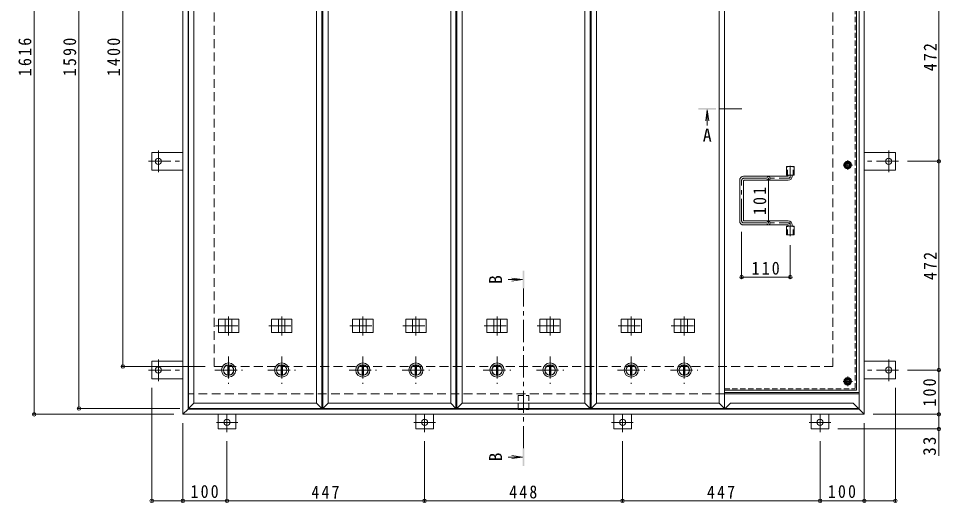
# Model space of a CAD drawing. Units: millimetres at full size, sheet at 1:10. Extents: x -2620 to 2719, y -1962 to 1885.
# Drawn here: x -2604 to -518, y -432 to 662 of the extents above; entities that cross this region are included whole.
import ezdxf
from ezdxf.enums import TextEntityAlignment as Align

# ---------------------------------------------------------------- set-up
doc = ezdxf.new("R2010")
doc.units = ezdxf.units.MM
doc.header["$LTSCALE"] = 10
doc.header["$PDMODE"] = 32
doc.header["$PDSIZE"] = 8
for name, pattern in [('CHAIN1', [8, 5, -1, 1, -1]), ('DASHED1', [1.8, 1.2, -0.6]), ('DASHED2', [3, 2, -1])]:
    doc.linetypes.add(name, pattern=pattern)
for name, color, linetype, lineweight in [('0-1_躯体', 2, 'DASHED2', 9), ('0-2_仕上', 4, 'Continuous', 9), ('0-3_建具', 4, 'Continuous', 9), ('0-5_寸法', 7, 'Continuous', 9), ('0-6_ハッチ', 6, 'Continuous', 9), ('0-7', 5, 'Continuous', 5), ('0-A', 3, 'CHAIN1', 9), ('0-B', 2, 'Continuous', 9), ('0-C', 2, 'Continuous', 9), ('0-E', 3, 'Continuous', 9), ('0-F', 7, 'Continuous', 9)]:
    doc.layers.add(name, color=color, linetype=linetype, lineweight=lineweight)
doc.styles.add('ＭＳ ゴシック', font='')
doc.styles.get('ＭＳ ゴシック').set_extended_font_data('MS Gothic')

msp = doc.modelspace()

# ---------------------------------------------------------------- linework, layer by layer
at = {"layer": '0-1_躯体'}
for p, q in [((-2161.35, -124.62), (-2161.35, 1275.38)), ((-761.35, -124.62), (-761.35, 1275.38)), ((-2161.35, -124.62), (-761.35, -124.62)), ((-1006.97, -186.62), (-2220.35, -186.62))]:
    msp.add_line(p, q, dxfattribs=at)
at = {"layer": '0-1_躯体', "linetype": 'Continuous'}
msp.add_line((-702.35, -186.62), (-1006.97, -186.62), dxfattribs=at)
at = {"layer": '0-2_仕上'}
for p, q in [((-2219.35, -219.62), (-2219.35, 1370.38)), ((-2207.35, -207.62), (-2207.35, 1358.38)), ((-1929.85, -207.62), (-1929.85, 1358.38)), ((-1915.72, -219.62), (-1915.72, 1370.38)), ((-1903.72, -207.62), (-1903.72, 1358.38)), ((-1626.22, -207.62), (-1626.22, 1358.38)), ((-1612.1, -219.62), (-1612.1, 1370.38)), ((-1600.1, -207.62), (-1600.1, 1358.38)), ((-1322.6, -207.62), (-1322.6, 1358.38)), ((-1308.47, -219.62), (-1308.47, 1370.38)), ((-1296.47, -207.62), (-1296.47, 1358.38)), ((-1018.97, -207.62), (-1018.97, 1358.38)), ((-1006.97, -219.62), (-1006.97, 1370.38)), ((-1045.75, 455.96), (-1049.02, 431.18)), ((-1045.75, 455.96), (-1045.75, 420.36)), ((-1045.75, 455.96), (-1042.49, 431.18)), ((-1463.35, 71.92), (-1496.12, 71.92)), ((-1463.35, 71.92), (-1488.13, 75.18)), ((-1463.35, 71.92), (-1488.13, 68.66)), ((-1463.35, -329.25), (-1496.12, -329.25)), ((-1463.35, -329.25), (-1488.13, -325.99)), ((-1463.35, -329.25), (-1488.13, -332.52))]:
    msp.add_line(p, q, dxfattribs=at)
at = {"layer": '0-2_仕上', "linetype": 'CHAIN1'}
for p, q in [((-967.5, 457.96), (-1025.75, 457.96)), ((-1461.35, -309.25), (-1461.35, 51.92))]:
    msp.add_line(p, q, dxfattribs=at)
at = {"layer": '0-2_仕上', "color": 3}
for p, q in [((-866.5, 307.88), (-866.5, 327.88)), ((-866.5, 327.88), (-849.2, 327.88)), ((-849.2, 307.88), (-849.2, 327.88)), ((-866.5, 307.88), (-849.2, 307.88)), ((-849.2, 172.88), (-849.2, 192.88)), ((-866.5, 172.88), (-849.2, 172.88))]:
    msp.add_line(p, q, dxfattribs=at)
at = {"layer": '0-2_仕上', "color": 3, "linetype": 'DASHED1'}
for p, q in [((-864.2, 307.88), (-864.2, 327.88)), ((-851.5, 307.88), (-851.5, 327.88)), ((-864.2, 172.88), (-864.2, 192.88)), ((-851.5, 172.88), (-851.5, 192.88))]:
    msp.add_line(p, q, dxfattribs=at)
at = {"layer": '0-2_仕上'}
for points in [[(-2207.35, -207.62), (-1929.85, -207.62), (-1917.85, -219.62), (-1917.85, 1370.38)], [(-1903.72, -207.62), (-1626.22, -207.62), (-1614.22, -219.62), (-1614.22, 1370.38)], [(-1600.1, -207.62), (-1322.6, -207.62), (-1310.6, -219.62), (-1310.6, 1370.38)], [(-2207.35, -207.62), (-2219.35, -219.62), (-1917.85, -219.62)], [(-1903.72, -207.62), (-1915.72, -219.62), (-1614.22, -219.62)], [(-1600.1, -207.62), (-1612.1, -219.62), (-1310.6, -219.62)], [(-1296.47, -207.62), (-1308.47, -219.62), (-1006.97, -219.62)], [(-1296.47, -207.62), (-1018.97, -207.62), (-1006.97, -219.62)], [(-992.85, -207.62), (-1004.85, -219.62), (-703.35, -219.62)], [(-992.85, -207.62), (-715.35, -207.62), (-703.35, -219.62)]]:
    msp.add_lwpolyline(points, dxfattribs=at)
at = {"layer": '0-2_仕上', "color": 3}
msp.add_lwpolyline([(-866.5, 172.88), (-866.5, 192.88), (-849.2, 192.88)], dxfattribs=at)
at = {"layer": '0-2_仕上'}
for points in [[(-1065.75, 455.96), (-1065.75, 459.96), (-1025.75, 455.96), (-1025.75, 459.96)], [(-1459.35, 91.92), (-1463.35, 91.92), (-1459.35, 51.92), (-1463.35, 51.92)], [(-1463.35, -349.25), (-1459.35, -349.25), (-1463.35, -309.25), (-1459.35, -309.25)]]:
    msp.add_solid(points, dxfattribs=at)
at = {"layer": '0-3_建具', "color": 2}
for p, q in [((-2232.35, -232.62), (-2232.35, 1383.38)), ((-690.35, -232.62), (-690.35, 1383.38)), ((-2220.35, -220.62), (-2220.35, 1371.38)), ((-702.35, -220.62), (-702.35, 1371.38)), ((-702.35, -186.62), (-1006.97, -186.62)), ((-2232.35, -232.62), (-2220.35, -220.62)), ((-702.35, -220.62), (-2220.35, -220.62)), ((-690.35, -232.62), (-702.35, -220.62)), ((-690.35, -232.62), (-2232.35, -232.62))]:
    msp.add_line(p, q, dxfattribs=at)
at = {"layer": '0-3_建具'}
for p, q in [((-2151.69, -47.62), (-2151.69, -17.62)), ((-2151.69, -17.62), (-2105.51, -17.62)), ((-2136.1, -47.62), (-2136.1, -17.62)), ((-2121.1, -47.62), (-2121.1, -17.62)), ((-2105.51, -47.62), (-2105.51, -17.62)), ((-2031.69, -47.62), (-2031.69, -17.62)), ((-2031.69, -17.62), (-1985.51, -17.62)), ((-2016.1, -47.62), (-2016.1, -17.62)), ((-2001.1, -47.62), (-2001.1, -17.62)), ((-1985.51, -47.62), (-1985.51, -17.62)), ((-1848.06, -47.62), (-1848.06, -17.62)), ((-1848.06, -17.62), (-1801.88, -17.62)), ((-1832.47, -47.62), (-1832.47, -17.62)), ((-1817.47, -47.62), (-1817.47, -17.62)), ((-1801.88, -47.62), (-1801.88, -17.62)), ((-1728.06, -47.62), (-1728.06, -17.62)), ((-1728.06, -17.62), (-1681.88, -17.62)), ((-1712.47, -47.62), (-1712.47, -17.62)), ((-1697.47, -47.62), (-1697.47, -17.62)), ((-1681.88, -47.62), (-1681.88, -17.62)), ((-1544.44, -47.62), (-1544.44, -17.62)), ((-1544.44, -17.62), (-1498.26, -17.62)), ((-1528.85, -47.62), (-1528.85, -17.62)), ((-1513.85, -47.62), (-1513.85, -17.62)), ((-1498.26, -47.62), (-1498.26, -17.62)), ((-1424.44, -47.62), (-1424.44, -17.62)), ((-1424.44, -17.62), (-1378.26, -17.62)), ((-1408.85, -47.62), (-1408.85, -17.62)), ((-1393.85, -47.62), (-1393.85, -17.62)), ((-1378.26, -47.62), (-1378.26, -17.62)), ((-1240.81, -47.62), (-1240.81, -17.62)), ((-1240.81, -17.62), (-1194.63, -17.62)), ((-1225.22, -47.62), (-1225.22, -17.62)), ((-1210.22, -47.62), (-1210.22, -17.62)), ((-1194.63, -47.62), (-1194.63, -17.62)), ((-1120.81, -47.62), (-1120.81, -17.62)), ((-1120.81, -17.62), (-1074.63, -17.62)), ((-1105.22, -47.62), (-1105.22, -17.62)), ((-1090.22, -47.62), (-1090.22, -17.62)), ((-1074.63, -47.62), (-1074.63, -17.62)), ((-2151.69, -47.62), (-2105.51, -47.62)), ((-2031.69, -47.62), (-1985.51, -47.62)), ((-1848.06, -47.62), (-1801.88, -47.62)), ((-1728.06, -47.62), (-1681.88, -47.62)), ((-1544.44, -47.62), (-1498.26, -47.62)), ((-1424.44, -47.62), (-1378.26, -47.62)), ((-1240.81, -47.62), (-1194.63, -47.62)), ((-1120.81, -47.62), (-1074.63, -47.62))]:
    msp.add_line(p, q, dxfattribs=at)
at = {"layer": '0-3_建具', "linetype": 'CHAIN1'}
for p, q in [((-2128.6, -54.74), (-2128.6, -11.5)), ((-2008.6, -54.74), (-2008.6, -11.5)), ((-1824.97, -54.74), (-1824.97, -11.5)), ((-1704.97, -54.74), (-1704.97, -11.5)), ((-1521.35, -54.74), (-1521.35, -11.5)), ((-1401.35, -54.74), (-1401.35, -11.5)), ((-1217.72, -54.74), (-1217.72, -11.5)), ((-1097.72, -54.74), (-1097.72, -11.5)), ((-2158.01, -32.62), (-2099.19, -32.62)), ((-2038.01, -32.62), (-1979.19, -32.62)), ((-1854.38, -32.62), (-1795.56, -32.62)), ((-1734.38, -32.62), (-1675.56, -32.62)), ((-1550.76, -32.62), (-1491.94, -32.62)), ((-1430.76, -32.62), (-1371.94, -32.62)), ((-1247.13, -32.62), (-1188.31, -32.62)), ((-1127.13, -32.62), (-1068.31, -32.62))]:
    msp.add_line(p, q, dxfattribs=at)
at = {"layer": '0-5_寸法'}
msp.add_line((-521.83, -265.82), (-521.83, -326.17), dxfattribs=at)
at = {"layer": '0-5_寸法', "linetype": 'DASHED1'}
for points in [[(-1473.65, -189.82), (-1449.05, -189.82), (-1449.05, -221.82)], [(-1473.65, -189.82), (-1473.65, -221.82), (-1449.05, -221.82)]]:
    msp.add_lwpolyline(points, dxfattribs=at)
at = {"layer": '0-6_ハッチ', "linetype": 'CHAIN1'}
for p, q in [((-857.85, 329.26), (-857.85, 300.88)), ((-967.85, 204.39), (-967.85, 296.37)), ((-963.34, 300.88), (-857.85, 300.88)), ((-963.34, 199.88), (-857.85, 199.88)), ((-857.85, 169.99), (-857.85, 199.88))]:
    msp.add_line(p, q, dxfattribs=at)
at = {"layer": '0-6_ハッチ'}
for p, q in [((-972.35, 204.38), (-972.35, 296.38)), ((-863.35, 305.38), (-963.35, 305.38)), ((-963.35, 205.38), (-963.35, 295.38)), ((-962.35, 296.38), (-862.35, 296.38)), ((-862.35, 306.38), (-862.35, 307.88)), ((-853.35, 305.38), (-853.35, 307.88)), ((-863.35, 195.38), (-963.35, 195.38)), ((-962.35, 204.38), (-862.35, 204.38)), ((-862.35, 194.38), (-862.35, 192.88)), ((-853.35, 195.38), (-853.35, 192.88)), ((-1006.97, -183.62), (-702.35, -183.62)), ((-1006.97, -186.62), (-702.35, -186.62))]:
    msp.add_line(p, q, dxfattribs=at)
for centre, radius, start, end in [((-963.35, 296.38), 9, 90, 180), ((-962.35, 295.38), 1, 90, 180), ((-863.35, 306.38), 1, 270, 0), ((-862.35, 305.38), 9, 270, 0), ((-963.35, 204.38), 9, 180, 270), ((-962.35, 205.38), 1, 180, 270), ((-863.35, 194.38), 1, 0, 90), ((-862.35, 195.38), 9, 0, 90)]:
    msp.add_arc(centre, radius, start, end, dxfattribs=at)
at = {"layer": '0-6_ハッチ', "linetype": 'CHAIN1'}
for centre, radius, start, end in [((-963.34, 296.37), 4.51, 90, 180), ((-862.35, 305.38), 4.5, 270.29569, 0), ((-963.34, 204.39), 4.51, 180, 270), ((-862.35, 195.38), 4.5, 0, 89.70431)]:
    msp.add_arc(centre, radius, start, end, dxfattribs=at)
at = {"layer": '0-7'}
for centre, radius in [((-727.85, 330.88), 5), ((-727.85, 330.88), 4.19), ((-727.85, -158.12), 5), ((-727.85, -158.12), 4.19)]:
    msp.add_circle(centre, radius, dxfattribs=at)
at = {"layer": '0-A', "linetype": 'DASHED1'}
for p in [(-711.05, 774.13), (-1006.97, -174.92)]:
    msp.add_line(p, (-711.05, -174.92), dxfattribs=at)
at = {"layer": '0-A', "linetype": 'Continuous'}
for q in [(-707.85, 772.89), (-1006.97, -178.12)]:
    msp.add_line((-707.85, -178.12), q, dxfattribs=at)
at = {"layer": '0-A'}
for p, q in [((-727.85, 320.2), (-727.85, 341.56)), ((-717.17, 330.88), (-738.53, 330.88)), ((-717.17, -158.12), (-738.53, -158.12)), ((-727.85, -168.8), (-727.85, -147.44))]:
    msp.add_line(p, q, dxfattribs=at)
at = {"layer": '0-B'}
for p, q in [((-735.35, 330.88), (-731.6, 337.38)), ((-731.6, 337.38), (-724.1, 337.38)), ((-720.35, 330.88), (-724.1, 337.38)), ((-720.35, 330.88), (-724.1, 324.38)), ((-735.35, -158.12), (-731.6, -151.62)), ((-731.6, -151.62), (-724.1, -151.62)), ((-720.35, -158.12), (-724.1, -151.62)), ((-720.35, -158.12), (-724.1, -164.62))]:
    msp.add_line(p, q, dxfattribs=at)
for points in [[(-735.35, 330.88), (-731.6, 324.38), (-724.1, 324.38)], [(-735.35, -158.12), (-731.6, -164.62), (-724.1, -164.62)]]:
    msp.add_lwpolyline(points, dxfattribs=at)
for centre, radius in [((-727.85, 330.88), 8.5), ((-727.85, 330.88), 6.5), ((-727.85, -158.12), 8.5), ((-727.85, -158.12), 6.5)]:
    msp.add_circle(centre, radius, dxfattribs=at)
at = {"layer": '0-C', "linetype": 'CHAIN1'}
for p, q in [((-2128.6, -101.62), (-2128.6, -163.62)), ((-2008.6, -101.62), (-2008.6, -163.62)), ((-1824.97, -101.62), (-1824.97, -163.62)), ((-1704.97, -101.62), (-1704.97, -163.62)), ((-1521.35, -101.62), (-1521.35, -163.62)), ((-1401.35, -101.62), (-1401.35, -163.62)), ((-1217.72, -101.62), (-1217.72, -163.62)), ((-1097.72, -101.62), (-1097.72, -163.62)), ((-2159.6, -132.62), (-2097.6, -132.62)), ((-2039.6, -132.62), (-1977.6, -132.62)), ((-1855.97, -132.62), (-1793.97, -132.62)), ((-1735.97, -132.62), (-1673.97, -132.62)), ((-1552.35, -132.62), (-1490.35, -132.62)), ((-1432.35, -132.62), (-1370.35, -132.62)), ((-1248.72, -132.62), (-1186.72, -132.62)), ((-1128.72, -132.62), (-1066.72, -132.62))]:
    msp.add_line(p, q, dxfattribs=at)
at = {"layer": '0-C'}
for p, q in [((-2130.1, -144.02), (-2130.1, -121.22)), ((-2127.1, -144.02), (-2127.1, -121.22)), ((-2010.1, -144.02), (-2010.1, -121.22)), ((-2007.1, -144.02), (-2007.1, -121.22)), ((-1826.47, -144.02), (-1826.47, -121.22)), ((-1823.47, -144.02), (-1823.47, -121.22)), ((-1706.47, -144.02), (-1706.47, -121.22)), ((-1703.47, -144.02), (-1703.47, -121.22)), ((-1522.85, -144.02), (-1522.85, -121.22)), ((-1519.85, -144.02), (-1519.85, -121.22)), ((-1402.85, -144.02), (-1402.85, -121.22)), ((-1399.85, -144.02), (-1399.85, -121.22)), ((-1219.22, -144.02), (-1219.22, -121.22)), ((-1216.22, -144.02), (-1216.22, -121.22)), ((-1099.22, -144.02), (-1099.22, -121.22)), ((-1096.22, -144.02), (-1096.22, -121.22))]:
    msp.add_line(p, q, dxfattribs=at)
for centre, radius in [((-2128.6, -132.62), 16), ((-2128.6, -132.62), 12), ((-2128.6, -132.62), 11.5), ((-2008.6, -132.62), 16), ((-2008.6, -132.62), 12), ((-2008.6, -132.62), 11.5), ((-1824.97, -132.62), 16), ((-1824.97, -132.62), 12), ((-1824.97, -132.62), 11.5), ((-1704.97, -132.62), 16), ((-1704.97, -132.62), 12), ((-1704.97, -132.62), 11.5), ((-1521.35, -132.62), 16), ((-1521.35, -132.62), 12), ((-1521.35, -132.62), 11.5), ((-1401.35, -132.62), 16), ((-1401.35, -132.62), 12), ((-1401.35, -132.62), 11.5), ((-1217.72, -132.62), 16), ((-1217.72, -132.62), 12), ((-1217.72, -132.62), 11.5), ((-1097.72, -132.62), 16), ((-1097.72, -132.62), 12), ((-1097.72, -132.62), 11.5)]:
    msp.add_circle(centre, radius, dxfattribs=at)
at = {"layer": '0-E'}
for p, q in [((-2302.55, 319.38), (-2302.55, 359.38)), ((-2232.35, 359.38), (-2302.55, 359.38)), ((-690.35, 359.38), (-620.15, 359.38)), ((-620.15, 319.38), (-620.15, 359.38)), ((-2232.35, 319.38), (-2302.55, 319.38)), ((-690.35, 319.38), (-620.15, 319.38)), ((-2232.35, -112.62), (-2302.55, -112.62)), ((-2302.55, -152.62), (-2302.55, -112.62)), ((-690.35, -112.62), (-620.15, -112.62)), ((-620.15, -152.62), (-620.15, -112.62)), ((-2232.35, -152.62), (-2302.55, -152.62)), ((-690.35, -152.62), (-620.15, -152.62)), ((-2152.35, -232.62), (-2152.35, -265.82)), ((-2112.35, -232.62), (-2112.35, -265.82)), ((-1705.35, -232.62), (-1705.35, -265.82)), ((-1665.35, -232.62), (-1665.35, -265.82)), ((-1257.35, -232.62), (-1257.35, -265.82)), ((-1217.35, -232.62), (-1217.35, -265.82)), ((-810.35, -232.62), (-810.35, -265.82)), ((-770.35, -232.62), (-770.35, -265.82)), ((-2112.35, -265.82), (-2152.35, -265.82)), ((-1665.35, -265.82), (-1705.35, -265.82)), ((-1257.35, -265.82), (-1217.35, -265.82)), ((-810.35, -265.82), (-770.35, -265.82))]:
    msp.add_line(p, q, dxfattribs=at)
at = {"layer": '0-E', "linetype": 'CHAIN1'}
for p, q in [((-2287.55, 314.54), (-2287.55, 363.43)), ((-635.15, 314.54), (-635.15, 363.43)), ((-2309.71, 339.38), (-2232.35, 339.38)), ((-612.99, 339.38), (-690.35, 339.38)), ((-2287.55, -157.46), (-2287.55, -108.57)), ((-635.15, -157.46), (-635.15, -108.57)), ((-2309.71, -132.62), (-2232.35, -132.62)), ((-612.99, -132.62), (-690.35, -132.62)), ((-2132.35, -272.98), (-2132.35, -232.82)), ((-1685.35, -272.98), (-1685.35, -232.82)), ((-1237.35, -272.98), (-1237.35, -232.82)), ((-790.35, -272.98), (-790.35, -232.82)), ((-2107.51, -250.82), (-2156.39, -250.82)), ((-1660.51, -250.82), (-1709.39, -250.82)), ((-1262.19, -250.82), (-1213.3, -250.82)), ((-815.19, -250.82), (-766.3, -250.82))]:
    msp.add_line(p, q, dxfattribs=at)
at = {"layer": '0-E'}
for centre in [(-2287.55, 339.38), (-635.15, 339.38), (-2287.55, -132.62), (-635.15, -132.62), (-2132.35, -250.82), (-1685.35, -250.82), (-1237.35, -250.82), (-790.35, -250.82)]:
    msp.add_circle(centre, 7, dxfattribs=at)
at = {"layer": '0-F'}
for p, q in [((-2568.75, 1383.38), (-2568.75, -232.62)), ((-2467.31, -219.62), (-2467.31, 1370.38)), ((-2367.86, -124.62), (-2367.86, 1275.38)), ((-521.83, 339.38), (-521.83, 811.38)), ((-518.83, 339.38), (-592.99, 339.38)), ((-521.83, -132.62), (-521.83, 339.38)), ((-907, 300.88), (-907, 199.88)), ((-967.85, 74.73), (-967.85, 179.88)), ((-857.85, 74.73), (-857.85, 149.99)), ((-857.85, 77.73), (-967.85, 77.73)), ((-2370.86, -124.62), (-2181.35, -124.62)), ((-518.83, -132.62), (-592.99, -132.62)), ((-521.83, -132.62), (-521.83, -232.62)), ((-2302.55, -431.08), (-2302.55, -172.62)), ((-620.15, -431.08), (-620.15, -172.62)), ((-2470.31, -219.62), (-2239.35, -219.62)), ((-2571.75, -232.62), (-2252.35, -232.62)), ((-518.83, -232.62), (-670.35, -232.62)), ((-521.83, -232.62), (-521.83, -265.82)), ((-2232.35, -431.08), (-2232.35, -252.62)), ((-518.83, -265.82), (-750.35, -265.82)), ((-690.35, -431.08), (-690.35, -252.62)), ((-2132.35, -431.08), (-2132.35, -292.98)), ((-1685.35, -431.08), (-1685.35, -292.98)), ((-1237.35, -431.08), (-1237.35, -292.98)), ((-790.35, -431.08), (-790.35, -292.98)), ((-2302.55, -428.08), (-2232.35, -428.08)), ((-2232.35, -428.08), (-2132.35, -428.08)), ((-2132.35, -428.08), (-1685.35, -428.08)), ((-1685.35, -428.08), (-1237.35, -428.08)), ((-1237.35, -428.08), (-790.35, -428.08)), ((-790.35, -428.08), (-690.35, -428.08)), ((-690.35, -428.08), (-620.15, -428.08))]:
    msp.add_line(p, q, dxfattribs=at)
for p in [(-521.83, 339.38), (-907, 300.88), (-907, 199.88), (-967.85, 77.73), (-857.85, 77.73), (-2367.86, -124.62), (-521.83, -132.62), (-2568.75, -232.62), (-2467.31, -219.62), (-521.83, -232.62), (-521.83, -265.82), (-2302.55, -428.08), (-2232.35, -428.08), (-2132.35, -428.08), (-1685.35, -428.08), (-1237.35, -428.08), (-790.35, -428.08), (-690.35, -428.08), (-620.15, -428.08)]:
    msp.add_point(p, dxfattribs=at)

# ---------------------------------------------------------------- texts
at = {"layer": '0-5_寸法', "color": 2, "style": 'ＭＳ ゴシック'}
msp.add_text('A', height=29.33, dxfattribs=at).set_placement((-1055.75, 375.27), align=Align.BOTTOM_LEFT)
for p in [(-1501.21, 61.92), (-1501.21, -339.25)]:
    msp.add_text('B', height=29.33, rotation=90, dxfattribs=at).set_placement(p, align=Align.BOTTOM_LEFT)
at = {"layer": '0-F', "color": 2, "char_height": 29.33, "attachment_point": 7, "rotation": 90, "style": 'ＭＳ ゴシック'}
for s, insert in [('\\T1.28;\\W0.9;1616', (-2574.75, 531.63)), ('\\T1.28;\\W0.9;1590', (-2473.31, 531.63)), ('\\T1.28;\\W0.9;1400', (-2373.86, 531.63)), ('\\T1.27;\\W0.9;472', (-526.83, 542.88)), ('\\T1.27;\\W0.9;101', (-912, 217.88)), ('\\T1.27;\\W0.9;472', (-526.83, 70.88)), ('\\T1.27;\\W0.9;100', (-527.83, -215.12)), ('\\T1.27;\\W0.95;33', (-527.83, -326.17))]:
    msp.add_mtext(s, dxfattribs=dict(at, insert=insert))
at = {"layer": '0-F', "color": 2, "char_height": 29.33, "attachment_point": 7, "style": 'ＭＳ ゴシック'}
for s, insert in [('\\T1.27;\\W0.9;110', (-945.35, 82.73)), ('\\T1.27;\\W0.9;100', (-2214.85, -422.08)), ('\\T1.27;\\W0.9;447', (-1941.35, -423.08)), ('\\T1.27;\\W0.9;448', (-1493.85, -423.08)), ('\\T1.27;\\W0.9;447', (-1046.35, -423.08)), ('\\T1.27;\\W0.9;100', (-772.85, -422.08))]:
    msp.add_mtext(s, dxfattribs=dict(at, insert=insert))

doc.saveas('drawing.dxf')
